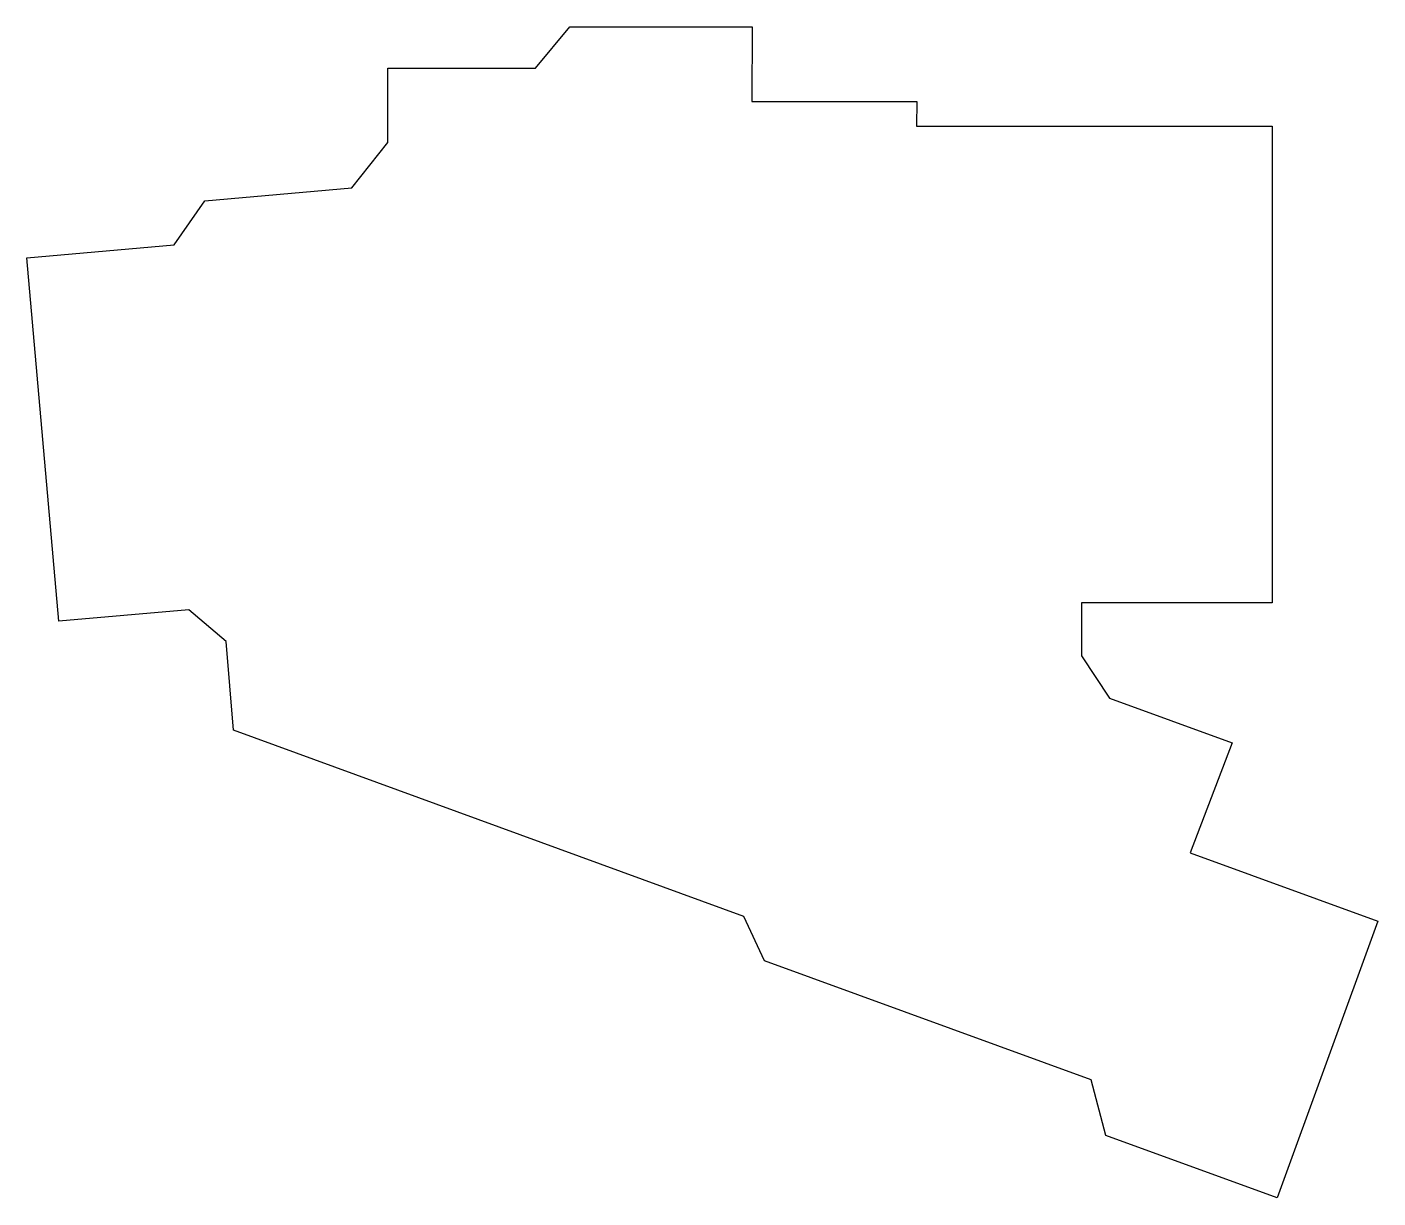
# Model space of a CAD drawing. Header units: millimetres. Extents: x 34 to 190, y -160 to -25.
import ezdxf

# ---------------------------------------------------------------- set-up
doc = ezdxf.new("R2010")
doc.units = ezdxf.units.MM

msp = doc.modelspace()

# ---------------------------------------------------------------- linework, layer by layer
for p, q in [((92.87, -29.71), (96.82, -24.94)), ((96.82, -24.94), (117.87, -24.94)), ((117.87, -24.94), (117.82, -33.52)), ((75.82, -38.28), (75.82, -29.71)), ((75.82, -29.71), (92.87, -29.71)), ((117.82, -33.52), (136.87, -33.52)), ((136.87, -33.52), (136.82, -36.37)), ((136.82, -36.37), (177.87, -36.37)), ((177.87, -36.37), (177.87, -91.37)), ((71.68, -43.51), (75.82, -38.28)), ((54.7, -44.99), (71.68, -43.51)), ((51.18, -50.08), (54.7, -44.99)), ((34.19, -51.57), (51.18, -50.08)), ((37.86, -93.51), (34.19, -51.57)), ((177.87, -91.37), (155.87, -91.37)), ((155.87, -91.37), (155.87, -97.52)), ((52.86, -92.2), (37.86, -93.51)), ((57.19, -95.83), (52.86, -92.2)), ((58.04, -106.09), (57.19, -95.83)), ((155.87, -97.52), (159.11, -102.39)), ((159.11, -102.39), (173.25, -107.53)), ((116.9, -127.57), (58.04, -106.09)), ((173.25, -107.53), (168.43, -120.23)), ((168.43, -120.23), (190.09, -128.11)), ((119.29, -132.7), (116.9, -127.57)), ((190.09, -128.11), (178.46, -160.06)), ((156.98, -146.41), (119.29, -132.7)), ((158.68, -152.86), (156.98, -146.41)), ((178.46, -160.06), (158.68, -152.86))]:
    msp.add_line(p, q)

doc.saveas('drawing.dxf')
